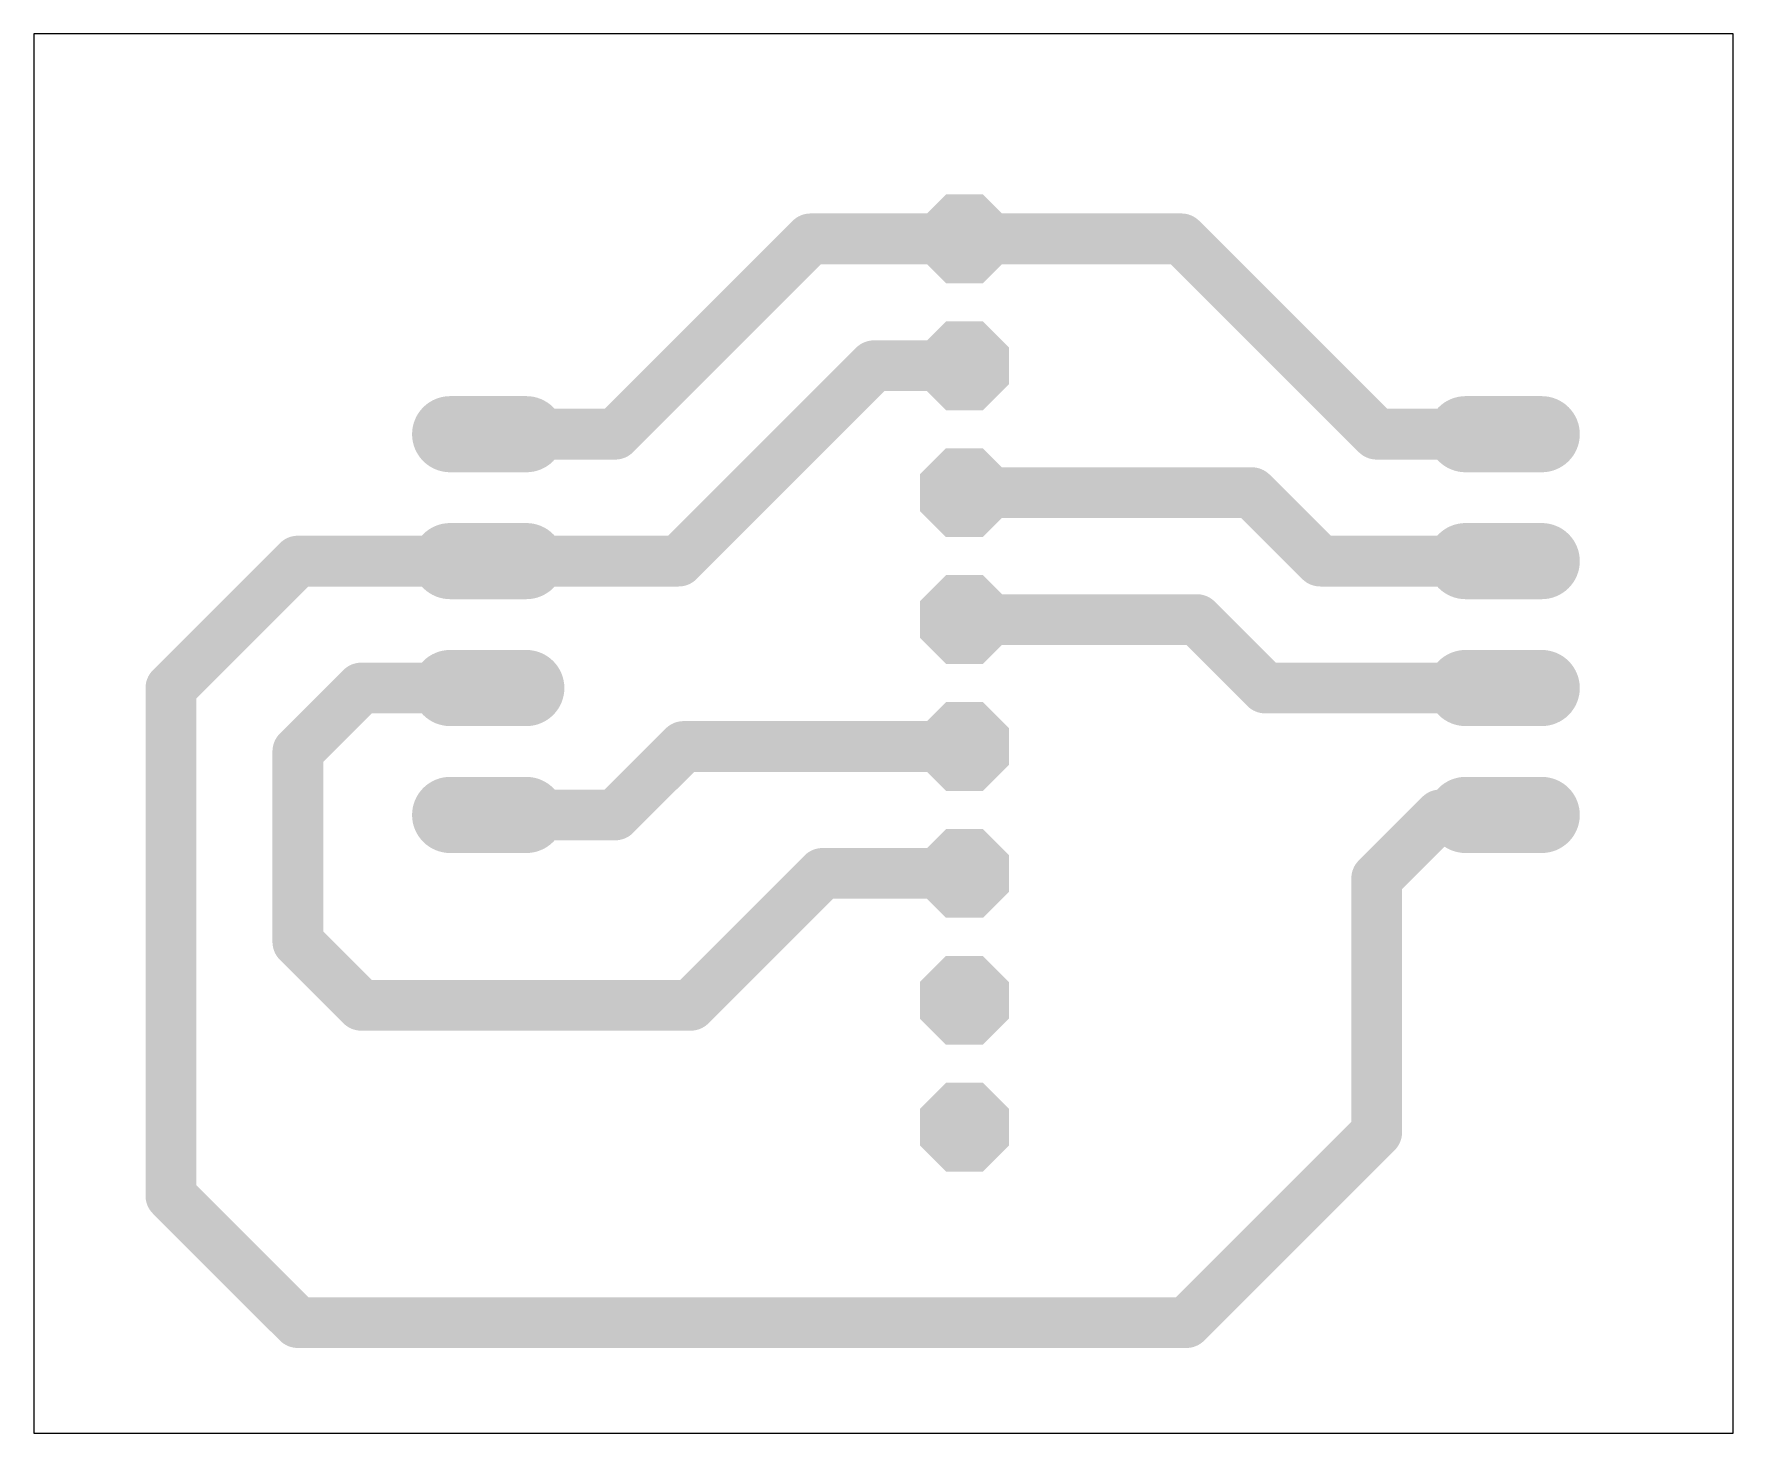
# Model space of a CAD drawing. Extents: x 0 to 34, y 0 to 28.
import ezdxf

# ---------------------------------------------------------------- set-up
doc = ezdxf.new("R2010")
doc.units = 0
for name, color, linetype in [('1', 12, 'CONTINUOUS'), ('17', 110, 'CONTINUOUS'), ('20', 7, 'CONTINUOUS')]:
    doc.layers.add(name, color=color, linetype=linetype)

# ---------------------------------------------------------------- blocks, each defined once
blk = doc.blocks.new('OCTAGONP')
at = {"const_width": 0.5}
blk.add_lwpolyline([(-0.25, -0.1036), (-0.25, 0.1036), (-0.1036, 0.25), (0.1036, 0.25), (0.25, 0.1036), (0.25, -0.1036), (0.1036, -0.25), (-0.1036, -0.25), (-0.25, -0.1036), (-0.25, 0.1036)], dxfattribs=at)
blk = doc.blocks.new('LONGP100')
at = {"const_width": 1}
blk.add_lwpolyline([(-0.5, 0), (0.5, 0)], dxfattribs=at)
at = {"const_width": 0.5}
for points in [[(-0.5, 0.25, 1), (-0.5, -0.25)], [(0.5, -0.25, 1), (0.5, 0.25)]]:
    blk.add_lwpolyline(points, format="xyb", dxfattribs=at)

msp = doc.modelspace()

# ---------------------------------------------------------------- linework, layer by layer
at = {"layer": '1', "const_width": 1.016}
for points in [[(11.63, 19.99), (15.54, 23.9)], [(15.54, 23.9), (18.62, 23.9)], [(22.96, 23.9), (18.62, 23.9)], [(26.87, 19.99), (22.96, 23.9)], [(12.9, 17.45), (16.81, 21.36)], [(16.81, 21.36), (18.62, 21.36)], [(9.09, 19.99), (11.63, 19.99)], [(29.41, 19.99), (26.87, 19.99)], [(24.37, 18.82), (18.62, 18.82)], [(25.74, 17.45), (24.37, 18.82)], [(5.28, 17.45), (2.74, 14.91)], [(9.09, 17.45), (5.28, 17.45)], [(9.09, 17.45), (12.9, 17.45)], [(29.41, 17.45), (25.74, 17.45)], [(23.27, 16.28), (18.62, 16.28)], [(24.64, 14.91), (23.27, 16.28)], [(2.74, 14.91), (2.74, 4.75)], [(6.55, 14.91), (5.28, 13.64)], [(9.09, 14.91), (6.55, 14.91)], [(29.41, 14.91), (24.64, 14.91)], [(5.28, 13.64), (5.28, 9.83)], [(11.63, 12.37), (13, 13.74)], [(13, 13.74), (18.62, 13.74)], [(9.09, 12.37), (11.63, 12.37)], [(26.87, 11.1), (28.14, 12.37)], [(28.14, 12.37), (29.41, 12.37)], [(13.14, 8.56), (15.78, 11.2)], [(15.78, 11.2), (18.62, 11.2)], [(26.87, 6.02), (26.87, 11.1)], [(5.28, 9.83), (6.55, 8.56)], [(6.55, 8.56), (13.14, 8.56)], [(23.06, 2.21), (26.87, 6.02)], [(2.74, 4.75), (5.28, 2.21)], [(5.28, 2.21), (23.06, 2.21)]]:
    msp.add_lwpolyline(points, dxfattribs=at)
at = {"layer": '1', "const_width": 0.508}
for points in [[(15.54, 24.154, 1), (15.54, 23.646)], [(15.7196, 23.7204, 1), (15.3604, 24.0796)], [(18.62, 24.154, 1), (18.62, 23.646)], [(18.62, 23.646, 1), (18.62, 24.154)], [(23.1396, 24.0796, 1), (22.7804, 23.7204)], [(22.96, 23.646, 1), (22.96, 24.154)], [(16.81, 21.614, 1), (16.81, 21.106)], [(16.9896, 21.1804, 1), (16.6304, 21.5396)], [(18.62, 21.106, 1), (18.62, 21.614)], [(9.09, 20.244, 1), (9.09, 19.736)], [(11.4504, 20.1696, 1), (11.8096, 19.8104)], [(11.63, 19.736, 1), (11.63, 20.244)], [(26.87, 20.244, 1), (26.87, 19.736)], [(26.6904, 19.8104, 1), (27.0496, 20.1696)], [(29.41, 19.736, 1), (29.41, 20.244)], [(18.62, 19.074, 1), (18.62, 18.566)], [(24.5496, 18.9996, 1), (24.1904, 18.6404)], [(24.37, 18.566, 1), (24.37, 19.074)], [(5.28, 17.704, 1), (5.28, 17.196)], [(5.4596, 17.2704, 1), (5.1004, 17.6296)], [(9.09, 17.704, 1), (9.09, 17.196)], [(9.09, 17.196, 1), (9.09, 17.704)], [(12.7204, 17.6296, 1), (13.0796, 17.2704)], [(12.9, 17.196, 1), (12.9, 17.704)], [(25.74, 17.704, 1), (25.74, 17.196)], [(25.5604, 17.2704, 1), (25.9196, 17.6296)], [(29.41, 17.196, 1), (29.41, 17.704)], [(18.62, 16.534, 1), (18.62, 16.026)], [(23.4496, 16.4596, 1), (23.0904, 16.1004)], [(23.27, 16.026, 1), (23.27, 16.534)], [(2.994, 14.91, 1), (2.486, 14.91)], [(2.5604, 15.0896, 1), (2.9196, 14.7304)], [(6.55, 15.164, 1), (6.55, 14.656)], [(6.7296, 14.7304, 1), (6.3704, 15.0896)], [(9.09, 14.656, 1), (9.09, 15.164)], [(24.64, 15.164, 1), (24.64, 14.656)], [(24.4604, 14.7304, 1), (24.8196, 15.0896)], [(29.41, 14.656, 1), (29.41, 15.164)], [(5.534, 13.64, 1), (5.026, 13.64)], [(5.1004, 13.8196, 1), (5.4596, 13.4604)], [(13, 13.994, 1), (13, 13.486)], [(13.1796, 13.5604, 1), (12.8204, 13.9196)], [(18.62, 13.486, 1), (18.62, 13.994)], [(9.09, 12.624, 1), (9.09, 12.116)], [(11.4504, 12.5496, 1), (11.8096, 12.1904)], [(11.63, 12.116, 1), (11.63, 12.624)], [(28.14, 12.624, 1), (28.14, 12.116)], [(28.3196, 12.1904, 1), (27.9604, 12.5496)], [(29.41, 12.116, 1), (29.41, 12.624)], [(15.78, 11.454, 1), (15.78, 10.946)], [(15.9596, 11.0204, 1), (15.6004, 11.3796)], [(18.62, 10.946, 1), (18.62, 11.454)], [(27.124, 11.1, 1), (26.616, 11.1)], [(26.6904, 11.2796, 1), (27.0496, 10.9204)], [(5.4596, 10.0096, 1), (5.1004, 9.6504)], [(5.026, 9.83, 1), (5.534, 9.83)], [(6.55, 8.814, 1), (6.55, 8.306)], [(6.3704, 8.3804, 1), (6.7296, 8.7396)], [(12.9604, 8.7396, 1), (13.3196, 8.3804)], [(13.14, 8.306, 1), (13.14, 8.814)], [(27.0496, 5.8404, 1), (26.6904, 6.1996)], [(26.616, 6.02, 1), (27.124, 6.02)], [(2.9196, 4.9296, 1), (2.5604, 4.5704)], [(2.486, 4.75, 1), (2.994, 4.75)], [(5.28, 2.464, 1), (5.28, 1.956)], [(5.1004, 2.0304, 1), (5.4596, 2.3896)], [(22.8804, 2.3896, 1), (23.2396, 2.0304)], [(23.06, 1.956, 1), (23.06, 2.464)]]:
    msp.add_lwpolyline(points, format="xyb", dxfattribs=at)
at = {"layer": '20'}
for p, q in [((34, 28), (0, 28)), ((0, 28), (0, 0)), ((34, 0), (34, 28)), ((0, 0), (34, 0))]:
    msp.add_line(p, q, dxfattribs=at)

# ---------------------------------------------------------------- block references
at = {"layer": '17', "xscale": 1.778, "yscale": 1.778, "rotation": 180}
for p in [(18.62, 23.9), (18.62, 23.9), (18.62, 21.36), (18.62, 21.36), (18.62, 18.82), (18.62, 18.82), (18.62, 16.28), (18.62, 16.28), (18.62, 13.74), (18.62, 13.74), (18.62, 11.2), (18.62, 11.2), (18.62, 8.66), (18.62, 8.66), (18.62, 6.12), (18.62, 6.12)]:
    msp.add_blockref('OCTAGONP', p, dxfattribs=at)
at = {"layer": '17', "xscale": 1.524, "yscale": 1.524}
for p in [(9.09, 19.99), (9.09, 19.99), (29.41, 19.99), (29.41, 19.99), (9.09, 17.45), (9.09, 17.45), (29.41, 17.45), (29.41, 17.45), (9.09, 14.91), (9.09, 14.91), (29.41, 14.91), (29.41, 14.91), (9.09, 12.37), (9.09, 12.37), (29.41, 12.37), (29.41, 12.37)]:
    msp.add_blockref('LONGP100', p, dxfattribs=at)

doc.saveas('drawing.dxf')
